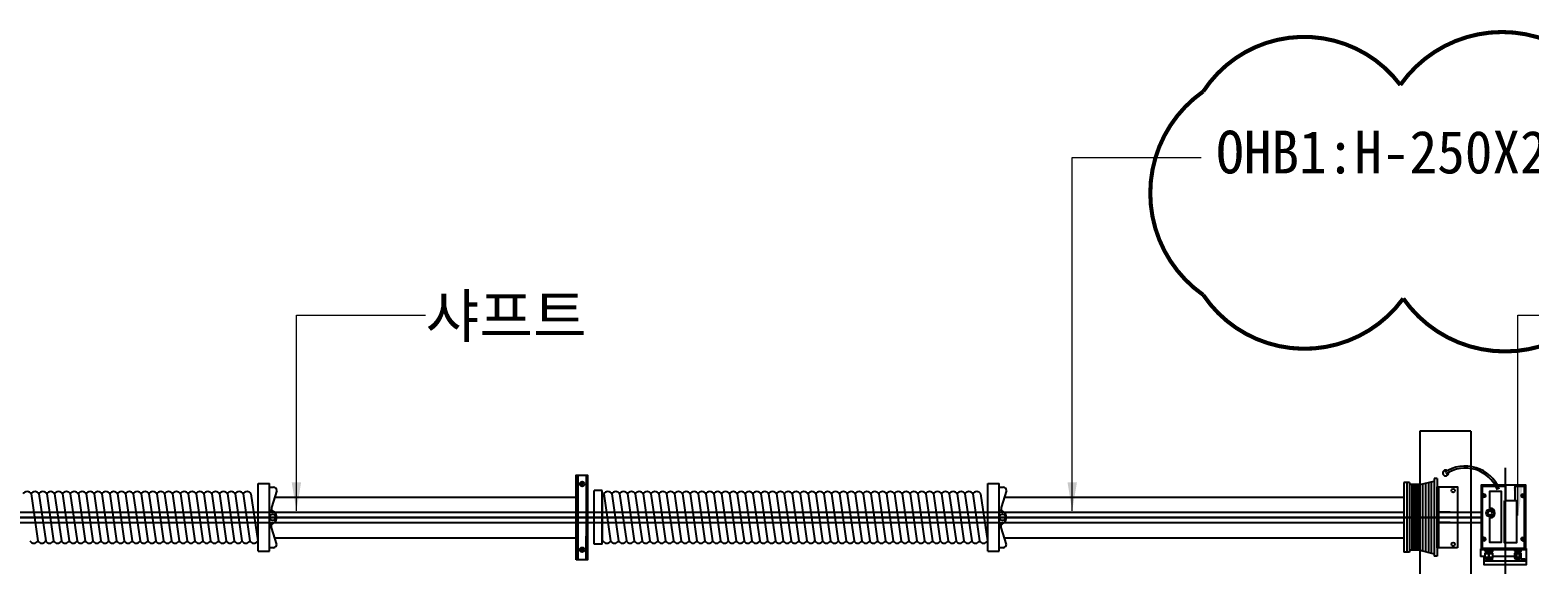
# Model space of a CAD drawing. Header units: millimetres. Extents: x 204328 to 274136, y -196910 to -178068.
# Drawn here: x 256321 to 260003, y -181781 to -180469 of the extents above; entities that cross this region are included whole.
import ezdxf

# ---------------------------------------------------------------- set-up
doc = ezdxf.new("R2010")
doc.units = ezdxf.units.MM
doc.layers.add('A-MKXS-TEXT1', color=3, linetype='Continuous', lineweight=25)
for name, color, linetype in [('FIN', 8, 'Continuous'), ('LC-003-002-----0', 1, 'Continuous'), ('OHD Frame', 2, 'Continuous'), ('브라켓', 8, 'Continuous')]:
    doc.layers.add(name, color=color, linetype=linetype)
doc.layers.add('REV-202205', color=20, linetype='Continuous', lineweight=25, plot=False)
doc.styles.add('돋움체', font='')
doc.styles.get('돋움체').set_extended_font_data('DotumChe')
doc.dimstyles.new('ISO-25', dxfattribs={"dimtxt": 2.5, "dimasz": 2.5, "dimexe": 1.25, "dimexo": 0.625, "dimtad": 1, "dimdsep": 46, "dimtxsty": 'Standard', "dimcen": 2.5, "dimadec": 0, "dimazin": 0, "dimtfac": 1, "dimtmove": 0, "dimatfit": 3, "dimfxl": 1, "dimarcsym": 0})

msp = doc.modelspace()

# ---------------------------------------------------------------- linework, layer by layer
at = {"color": 1, "linetype": 'Continuous'}
for p, q in [((259770.5, -181570.9, 0), (259770.5, -181761.6, 0)), ((259777.5, -181570.9, 0), (259777.5, -181761.6, 0)), ((259696.1, -181580.7, 0), (259696.1, -181751.8, 0)), ((259703.1, -181580.7, 0), (259703.1, -181751.8, 0)), ((259710.1, -181580.7, 0), (259710.1, -181751.8, 0)), ((259735, -181585.7, 0), (259770.5, -181576.9, 0)), ((259735, -181585.7, 0), (259735, -181746.7, 0)), ((259735, -181746.7, 0), (259770.5, -181755.6, 0))]:
    msp.add_line(p, q, dxfattribs=at)
at = {"color": 1}
for p, q in [((259777.5, -181570.9, 0), (259770.5, -181570.9, 0)), ((259944.7, -181544.5, 0), (259944.7, -182027.4, 0)), ((259710.1, -181580.7, 0), (259696.1, -181580.7, 0)), ((259735, -181585.7, 0), (259710.1, -181585.7, 0)), ((256921.9, -181616.4, 0), (257663, -181616.4, 0)), ((258714.6, -181616.4, 0), (259696.1, -181616.4, 0)), ((256921.9, -181716.4, 0), (257662.9, -181716.4, 0)), ((258714.6, -181716.4, 0), (259696.1, -181716.4, 0)), ((259710.1, -181751.8, 0), (259696.1, -181751.8, 0)), ((259735, -181746.7, 0), (259710.1, -181746.7, 0)), ((259777.5, -181761.6, 0), (259770.5, -181761.6, 0))]:
    msp.add_line(p, q, dxfattribs=at)
at = {"color": 3}
for p, q in [((256323.8, -181608.7, 0), (256340.3, -181723.7, 0)), ((256343, -181608.7, 0), (256359.6, -181723.7, 0)), ((256362.3, -181608.7, 0), (256378.8, -181723.7, 0)), ((256381.6, -181608.7, 0), (256398.1, -181723.7, 0)), ((256400.8, -181608.7, 0), (256417.4, -181723.7, 0)), ((256420.1, -181608.7, 0), (256436.7, -181723.7, 0)), ((256439.9, -181608.7, 0), (256456.4, -181723.7, 0)), ((256459.2, -181608.7, 0), (256475.7, -181723.7, 0)), ((256478.4, -181608.7, 0), (256495, -181723.7, 0)), ((256497.7, -181608.7, 0), (256514.3, -181723.7, 0)), ((256517, -181608.7, 0), (256533.5, -181723.7, 0)), ((256536.2, -181608.7, 0), (256552.8, -181723.7, 0)), ((256555.5, -181608.7, 0), (256572.1, -181723.7, 0)), ((256574.8, -181608.7, 0), (256591.3, -181723.7, 0)), ((256594, -181608.7, 0), (256610.6, -181723.7, 0)), ((256613.3, -181608.7, 0), (256629.9, -181723.7, 0)), ((256632.6, -181608.7, 0), (256649.1, -181723.7, 0)), ((256651.8, -181608.7, 0), (256668.4, -181723.7, 0)), ((256671.1, -181608.7, 0), (256687.7, -181723.7, 0)), ((256690.4, -181608.7, 0), (256706.9, -181723.7, 0)), ((256709.7, -181608.7, 0), (256726.2, -181723.7, 0)), ((256728.9, -181608.7, 0), (256745.5, -181723.7, 0)), ((256748.2, -181608.7, 0), (256764.7, -181723.7, 0)), ((256767.5, -181608.7, 0), (256784, -181723.7, 0)), ((256786.7, -181608.7, 0), (256803.3, -181723.7, 0)), ((256806, -181608.7, 0), (256822.6, -181723.7, 0)), ((256825.3, -181608.7, 0), (256841.8, -181723.7, 0)), ((256844.5, -181608.7, 0), (256861.1, -181723.7, 0)), ((256863.8, -181608.7, 0), (256880.4, -181723.7, 0)), ((256881.5, -181749.2, 0), (256881.5, -181583.3, 0)), ((256881.5, -181583.3, 0), (256909.4, -181583.3, 0)), ((256909.4, -181749.2, 0), (256909.4, -181583.3, 0)), ((256909.4, -181591.9, 0), (256919.2, -181591.9, 0)), ((256927.2, -181599.8, 0), (256914.3, -181641.7, 0)), ((257707.1, -181732.3, 0), (257707.1, -181600.2, 0)), ((257726.6, -181600.2, 0), (257707.1, -181600.2, 0)), ((257726.6, -181732.3, 0), (257726.6, -181600.2, 0)), ((257726.6, -181608.7, 0), (257726.6, -181723.7, 0)), ((257730.9, -181608.7, 0), (257747.4, -181723.7, 0)), ((257750.1, -181608.7, 0), (257766.7, -181723.7, 0)), ((257769.4, -181608.7, 0), (257786, -181723.7, 0)), ((257788.7, -181608.7, 0), (257805.2, -181723.7, 0)), ((257807.9, -181608.7, 0), (257824.5, -181723.7, 0)), ((257807.9, -181608.7, 0), (257824.5, -181723.7, 0)), ((257827.2, -181608.7, 0), (257843.8, -181723.7, 0)), ((257846.5, -181608.7, 0), (257863, -181723.7, 0)), ((257865.7, -181608.7, 0), (257882.3, -181723.7, 0)), ((257885, -181608.7, 0), (257901.6, -181723.7, 0)), ((257904.3, -181608.7, 0), (257920.8, -181723.7, 0)), ((257923.6, -181608.7, 0), (257940.1, -181723.7, 0)), ((257942.8, -181608.7, 0), (257959.4, -181723.7, 0)), ((257962.1, -181608.7, 0), (257978.6, -181723.7, 0)), ((257981.4, -181608.7, 0), (257997.9, -181723.7, 0)), ((258000.6, -181608.7, 0), (258017.2, -181723.7, 0)), ((258019.9, -181608.7, 0), (258036.4, -181723.7, 0)), ((258039.2, -181608.7, 0), (258055.7, -181723.7, 0)), ((258058.4, -181608.7, 0), (258075, -181723.7, 0)), ((258077.7, -181608.7, 0), (258094.3, -181723.7, 0)), ((258097, -181608.7, 0), (258113.5, -181723.7, 0)), ((258116.2, -181608.7, 0), (258132.8, -181723.7, 0)), ((258135.5, -181608.7, 0), (258152.1, -181723.7, 0)), ((258154.8, -181608.7, 0), (258171.3, -181723.7, 0)), ((258174, -181608.7, 0), (258190.6, -181723.7, 0)), ((258193.3, -181608.7, 0), (258209.9, -181723.7, 0)), ((258212.6, -181608.7, 0), (258229.1, -181723.7, 0)), ((258232.4, -181608.7, 0), (258248.9, -181723.7, 0)), ((258251.6, -181608.7, 0), (258268.2, -181723.7, 0)), ((258270.9, -181608.7, 0), (258287.5, -181723.7, 0)), ((258290.2, -181608.7, 0), (258306.7, -181723.7, 0)), ((258309.4, -181608.7, 0), (258326, -181723.7, 0)), ((258328.7, -181608.7, 0), (258345.3, -181723.7, 0)), ((258348, -181608.7, 0), (258364.5, -181723.7, 0)), ((258367.3, -181608.7, 0), (258383.8, -181723.7, 0)), ((258386.5, -181608.7, 0), (258403.1, -181723.7, 0)), ((258405.8, -181608.7, 0), (258422.3, -181723.7, 0)), ((258425.1, -181608.7, 0), (258441.6, -181723.7, 0)), ((258444.3, -181608.7, 0), (258460.9, -181723.7, 0)), ((258463.6, -181608.7, 0), (258480.2, -181723.7, 0)), ((258482.9, -181608.7, 0), (258499.4, -181723.7, 0)), ((258502.1, -181608.7, 0), (258518.7, -181723.7, 0)), ((258521.4, -181608.7, 0), (258538, -181723.7, 0)), ((258540.7, -181608.7, 0), (258557.2, -181723.7, 0)), ((258559.9, -181608.7, 0), (258576.5, -181723.7, 0)), ((258579.2, -181608.7, 0), (258595.8, -181723.7, 0)), ((258598.5, -181608.7, 0), (258615, -181723.7, 0)), ((258617.8, -181608.7, 0), (258634.3, -181723.7, 0)), ((258637, -181608.7, 0), (258653.6, -181723.7, 0)), ((258656.3, -181608.7, 0), (258672.8, -181723.7, 0)), ((258673.9, -181749.2, 0), (258673.9, -181583.3, 0)), ((258673.9, -181583.3, 0), (258701.9, -181583.3, 0)), ((258701.9, -181749.2, 0), (258701.9, -181583.3, 0)), ((258701.9, -181591.9, 0), (258711.7, -181591.9, 0)), ((258719.7, -181599.8, 0), (258706.8, -181641.7, 0)), ((256914.3, -181641.7, 0), (256914.3, -181649.2, 0)), ((258706.8, -181641.7, 0), (258706.8, -181649.2, 0)), ((256914.3, -181690.8, 0), (256914.3, -181683.3, 0)), ((258706.8, -181690.8, 0), (258706.8, -181683.3, 0)), ((256927.2, -181732.6, 0), (256914.3, -181690.8, 0)), ((258719.7, -181732.6, 0), (258706.8, -181690.8, 0)), ((256881.5, -181749.2, 0), (256909.4, -181749.2, 0)), ((256909.4, -181740.6, 0), (256919.2, -181740.6, 0)), ((257726.6, -181732.3, 0), (257707.1, -181732.3, 0)), ((258673.9, -181749.2, 0), (258701.9, -181749.2, 0)), ((258701.9, -181740.6, 0), (258711.7, -181740.6, 0))]:
    msp.add_line(p, q, dxfattribs=at)
at = {"color": 8, "linetype": 'Continuous'}
for p, q in [((259715.7, -181585.7, 0), (259715.7, -181746.7, 0)), ((259720.6, -181585.7, 0), (259720.6, -181746.7, 0)), ((259725.5, -181585.7, 0), (259725.5, -181746.7, 0)), ((259730.4, -181585.7, 0), (259730.4, -181746.7, 0)), ((259742, -181584, 0), (259742, -181748.5, 0)), ((259749, -181582.3, 0), (259749, -181750.2, 0)), ((259756, -181580.5, 0), (259756, -181752, 0)), ((259763, -181578.8, 0), (259763, -181753.7, 0))]:
    msp.add_line(p, q, dxfattribs=at)
at = {"color": 0}
for p, q in [((259781.5, -181741.2, 0), (259781.5, -181591.2, 0)), ((259892.4, -181608.9, 0), (259888.4, -181608.9, 0)), ((259946, -181625.6, 0), (259946, -181587.2, 0)), ((259969.5, -181625.6, 0), (259969.5, -181587.2, 0)), ((259988.4, -181608.9, 0), (259992.4, -181608.9, 0)), ((259892.4, -181616.9, 0), (259888.4, -181616.9, 0)), ((259942.1, -181626.4, 0), (259943.2, -181625.6, 0)), ((259973.4, -181626.4, 0), (259972.3, -181625.6, 0)), ((259988.4, -181616.9, 0), (259992.4, -181616.9, 0)), ((259892.4, -181715.6, 0), (259888.4, -181715.6, 0)), ((259988.4, -181715.6, 0), (259992.4, -181715.6, 0)), ((259885.4, -181743.3, 0), (259884.4, -181743.3, 0)), ((259884.4, -181743.3, 0), (259884.4, -181762.3, 0)), ((259892.4, -181723.6, 0), (259888.4, -181723.6, 0)), ((259992.4, -181745.2, 0), (259888.4, -181745.2, 0)), ((259898.6, -181749.2, 0), (259898.6, -181745.2, 0)), ((259899.1, -181749.2, 0), (259899.1, -181745.2, 0)), ((259910.1, -181749.2, 0), (259910.1, -181745.2, 0)), ((259910.6, -181749.2, 0), (259910.6, -181745.2, 0)), ((259972, -181749.2, 0), (259972, -181745.2, 0)), ((259972.5, -181749.2, 0), (259972.5, -181745.2, 0)), ((259979.5, -181749.2, 0), (259979.5, -181745.2, 0)), ((259980, -181749.2, 0), (259980, -181745.2, 0)), ((259988.4, -181723.6, 0), (259992.4, -181723.6, 0)), ((259995.4, -181742.8, 0), (259996.4, -181742.8, 0)), ((259996.4, -181742.8, 0), (259996.4, -181783.1, 0)), ((259894.6, -181762.3, 0), (259884.4, -181762.3, 0)), ((259893, -181772.9, 0), (259893, -181762.3, 0)), ((259913.4, -181772.9, 0), (259913.4, -181767.6, 0)), ((259968, -181762.3, 0), (259914.6, -181762.3, 0)), ((259976, -181768.2, 0), (259976, -181772.9, 0)), ((259985.8, -181769.3, 0), (259985.8, -181771.9, 0)), ((259985.8, -181771.9, 0), (259992.8, -181771.9, 0)), ((259986.3, -181768.8, 0), (259986.8, -181768.8, 0)), ((259987.3, -181771.9, 0), (259987.3, -181769.3, 0)), ((259987.8, -181768.8, 0), (259988.8, -181768.8, 0)), ((259989.3, -181771.9, 0), (259989.3, -181769.3, 0)), ((259989.8, -181768.8, 0), (259990.8, -181768.8, 0)), ((259991.3, -181771.9, 0), (259991.3, -181769.3, 0)), ((259991.8, -181768.8, 0), (259992.3, -181768.8, 0)), ((259992.8, -181771.9, 0), (259992.8, -181769.3, 0))]:
    msp.add_line(p, q, dxfattribs=at)
at = {"color": 8}
for p, q in [((250446.5, -181666.2, 0), (259885.4, -181666.2, 0)), ((259885.4, -181666.2, 0), (250465.8, -181666.2, 0))]:
    msp.add_line(p, q, dxfattribs=at)
at = {"color": 2}
for p, q in [((255218.8, -181653.7, 0), (259696.1, -181653.7, 0)), ((255218.8, -181678.7, 0), (259696.1, -181678.7, 0)), ((259777.5, -181653.7, 0), (259885.4, -181653.7, 0)), ((259809.7, -181653.7, 0), (259777.5, -181653.7, 0)), ((259777.5, -181678.7, 0), (259885.4, -181678.7, 0)), ((259809.7, -181678.7, 0), (259777.5, -181678.7, 0))]:
    msp.add_line(p, q, dxfattribs=at)
at = {"color": 0, "elevation": 0}
for points in [[(259827.5, -181741.2), (259777.5, -181741.2), (259777.5, -181591.2), (259827.5, -181591.2)], [(259885.4, -181745.2), (259995.4, -181745.2), (259995.4, -181587.2), (259885.4, -181587.2)], [(259894.6, -181749.2), (259914.6, -181749.2), (259914.6, -181745.2), (259894.6, -181745.2)], [(259894.6, -181765.2), (259914.6, -181765.2), (259914.6, -181755.2), (259894.6, -181755.2)], [(259896.6, -181755.2), (259912.6, -181755.2), (259912.6, -181749.2), (259896.6, -181749.2)], [(259968, -181749.2), (259984, -181749.2), (259984, -181745.2), (259968, -181745.2)], [(259968, -181765.2), (259984, -181765.2), (259984, -181755.2), (259968, -181755.2)], [(259970, -181755.2), (259982, -181755.2), (259982, -181749.2), (259970, -181749.2)], [(259893, -181772.9), (259996.4, -181772.9), (259996.4, -181783.1), (259893, -181783.1)], [(259984.8, -181772.9), (259993.8, -181772.9), (259993.8, -181771.9), (259984.8, -181771.9)]]:
    msp.add_lwpolyline(points, close=True, dxfattribs=at)
for points in [[(259888.4, -181616.9), (259888.4, -181742.2), (259992.4, -181742.2), (259992.4, -181590.2), (259969.5, -181590.2)], [(259946, -181590.2), (259888.4, -181590.2), (259888.4, -181608.9)], [(259907.3, -181643.4), (259907.3, -181601.8), (259934.6, -181601.8), (259934.6, -181728.2), (259907.3, -181728.2), (259907.3, -181667.5)], [(259942.1, -181626.4), (259942.1, -181728.2), (259973.4, -181728.2), (259973.4, -181626.4)], [(259972.3, -181625.6), (259943.2, -181625.6)], [(259904.4, -181763.3), (259904.4, -181755.2), (259894.9, -181755.2), (259894.9, -181763.3)], [(259914.4, -181763.3), (259914.4, -181755.2), (259904.9, -181755.2), (259904.9, -181763.3)], [(259971.8, -181763.3), (259971.8, -181755.2), (259968, -181755.2)], [(259979.8, -181763.3), (259979.8, -181755.2), (259972.3, -181755.2), (259972.3, -181763.3)], [(259984, -181755.2), (259980.3, -181755.2), (259980.3, -181763.3)], [(259914.6, -181765.2), (259894.6, -181765.2)], [(259896.9, -181764.7), (259902.4, -181764.7)], [(259897.6, -181768.2), (259911.6, -181768.2)], [(259906.9, -181764.7), (259912.4, -181764.7)], [(259968, -181764.7), (259969.7, -181764.7)], [(259984, -181765.2), (259968, -181765.2)], [(259971, -181768.2), (259981, -181768.2)], [(259974.3, -181764.7), (259977.7, -181764.7)], [(259982.3, -181764.7), (259984, -181764.7)]]:
    msp.add_lwpolyline(points, dxfattribs=at)
at = {"color": 0}
for centre, radius in [((259817, -181600.2, 0), 4.5), ((259907.3, -181655.5, 0), 9.49), ((259907.3, -181655.5, 0), 5.11), ((259817, -181732.2, 0), 4.5)]:
    msp.add_circle(centre, radius, dxfattribs=at)
at = {"color": 3}
for centre in [(256917.3, -181666.2, 0), (258709.8, -181666.2, 0)]:
    msp.add_circle(centre, 7.81, dxfattribs=at)
for centre, radius, start, end in [((256314.1, -181613.5, 0), 10.8, 26.4971, 153.5029), ((256333.4, -181613.5, 0), 10.8, 26.4971, 153.5029), ((256352.7, -181613.5, 0), 10.8, 26.4971, 153.5029), ((256371.9, -181613.5, 0), 10.8, 26.4971, 153.5029), ((256391.2, -181613.5, 0), 10.8, 26.4971, 153.5029), ((256410.5, -181613.5, 0), 10.8, 26.4971, 153.5029), ((256429.7, -181613.5, 0), 10.8, 26.4971, 153.5029), ((256449.5, -181613.5, 0), 10.8, 26.4971, 153.5029), ((256468.8, -181613.5, 0), 10.8, 26.4971, 153.5029), ((256488.1, -181613.5, 0), 10.8, 26.4971, 153.5029), ((256507.3, -181613.5, 0), 10.8, 26.4971, 153.5029), ((256526.6, -181613.5, 0), 10.8, 26.4971, 153.5029), ((256545.9, -181613.5, 0), 10.8, 26.4971, 153.5029), ((256565.1, -181613.5, 0), 10.8, 26.4971, 153.5029), ((256584.4, -181613.5, 0), 10.8, 26.4971, 153.5029), ((256603.7, -181613.5, 0), 10.8, 26.4971, 153.5029), ((256622.9, -181613.5, 0), 10.8, 26.4971, 153.5029), ((256642.2, -181613.5, 0), 10.8, 26.4971, 153.5029), ((256661.5, -181613.5, 0), 10.8, 26.4971, 153.5029), ((256680.8, -181613.5, 0), 10.8, 26.4971, 153.5029), ((256700, -181613.5, 0), 10.8, 26.4971, 153.5029), ((256719.3, -181613.5, 0), 10.8, 26.4971, 153.5029), ((256738.6, -181613.5, 0), 10.8, 26.4971, 153.5029), ((256757.8, -181613.5, 0), 10.8, 26.4971, 153.5029), ((256777.1, -181613.5, 0), 10.8, 26.4971, 153.5029), ((256796.4, -181613.5, 0), 10.8, 26.4971, 153.5029), ((256815.6, -181613.5, 0), 10.8, 26.4971, 153.5029), ((256834.9, -181613.5, 0), 10.8, 26.4971, 153.5029), ((256854.2, -181613.5, 0), 10.8, 26.4971, 153.5029), ((256918.3, -181600.7, 0), 8.9, 5.6375, 84.2418), ((257740.5, -181613.5, 0), 10.8, 26.4971, 153.5029), ((257759.8, -181613.5, 0), 10.8, 26.4971, 153.5029), ((257779, -181613.5, 0), 10.8, 26.4971, 153.5029), ((257798.3, -181613.5, 0), 10.8, 26.4971, 153.5029), ((257817.6, -181613.5, 0), 10.8, 26.4971, 153.5029), ((257836.8, -181613.5, 0), 10.8, 26.4971, 153.5029), ((257856.1, -181613.5, 0), 10.8, 26.4971, 153.5029), ((257875.4, -181613.5, 0), 10.8, 26.4971, 153.5029), ((257894.6, -181613.5, 0), 10.8, 26.4971, 153.5029), ((257913.9, -181613.5, 0), 10.8, 26.4971, 153.5029), ((257933.2, -181613.5, 0), 10.8, 26.4971, 153.5029), ((257952.5, -181613.5, 0), 10.8, 26.4971, 153.5029), ((257971.7, -181613.5, 0), 10.8, 26.4971, 153.5029), ((257991, -181613.5, 0), 10.8, 26.4971, 153.5029), ((258010.3, -181613.5, 0), 10.8, 26.4971, 153.5029), ((258029.5, -181613.5, 0), 10.8, 26.4971, 153.5029), ((258048.8, -181613.5, 0), 10.8, 26.4971, 153.5029), ((258068.1, -181613.5, 0), 10.8, 26.4971, 153.5029), ((258087.3, -181613.5, 0), 10.8, 26.4971, 153.5029), ((258106.6, -181613.5, 0), 10.8, 26.4971, 153.5029), ((258125.9, -181613.5, 0), 10.8, 26.4971, 153.5029), ((258145.1, -181613.5, 0), 10.8, 26.4971, 153.5029), ((258164.4, -181613.5, 0), 10.8, 26.4971, 153.5029), ((258183.7, -181613.5, 0), 10.8, 26.4971, 153.5029), ((258202.9, -181613.5, 0), 10.8, 26.4971, 153.5029), ((258222.2, -181613.5, 0), 10.8, 26.4971, 153.5029), ((258242, -181613.5, 0), 10.8, 26.4971, 153.5029), ((258261.3, -181613.5, 0), 10.8, 26.4971, 153.5029), ((258280.5, -181613.5, 0), 10.8, 26.4971, 153.5029), ((258299.8, -181613.5, 0), 10.8, 26.4971, 153.5029), ((258319.1, -181613.5, 0), 10.8, 26.4971, 153.5029), ((258338.4, -181613.5, 0), 10.8, 26.4971, 153.5029), ((258357.6, -181613.5, 0), 10.8, 26.4971, 153.5029), ((258376.9, -181613.5, 0), 10.8, 26.4971, 153.5029), ((258396.2, -181613.5, 0), 10.8, 26.4971, 153.5029), ((258415.4, -181613.5, 0), 10.8, 26.4971, 153.5029), ((258434.7, -181613.5, 0), 10.8, 26.4971, 153.5029), ((258454, -181613.5, 0), 10.8, 26.4971, 153.5029), ((258473.2, -181613.5, 0), 10.8, 26.4971, 153.5029), ((258492.5, -181613.5, 0), 10.8, 26.4971, 153.5029), ((258511.8, -181613.5, 0), 10.8, 26.4971, 153.5029), ((258531, -181613.5, 0), 10.8, 26.4971, 153.5029), ((258550.3, -181613.5, 0), 10.8, 26.4971, 153.5029), ((258569.6, -181613.5, 0), 10.8, 26.4971, 153.5029), ((258588.8, -181613.5, 0), 10.8, 26.4971, 153.5029), ((258608.1, -181613.5, 0), 10.8, 26.4971, 153.5029), ((258627.4, -181613.5, 0), 10.8, 26.4971, 153.5029), ((258646.7, -181613.5, 0), 10.8, 26.4971, 153.5029), ((258710.8, -181600.7, 0), 8.9, 5.6375, 84.2418), ((256909.4, -181666.2, 0), 17.7, 270, 90), ((258701.9, -181666.2, 0), 17.7, 270, 90), ((256330.7, -181718.9, 0), 10.8, 206.4971, 333.5029), ((256349.9, -181718.9, 0), 10.8, 206.4971, 333.5029), ((256369.2, -181718.9, 0), 10.8, 206.4971, 333.5029), ((256388.5, -181718.9, 0), 10.8, 206.4971, 333.5029), ((256407.8, -181718.9, 0), 10.8, 206.4971, 333.5029), ((256427, -181718.9, 0), 10.8, 206.4971, 333.5029), ((256446.3, -181718.9, 0), 10.8, 206.4971, 333.5029), ((256466.1, -181718.9, 0), 10.8, 206.4971, 333.5029), ((256485.3, -181718.9, 0), 10.8, 206.4971, 333.5029), ((256504.6, -181718.9, 0), 10.8, 206.4971, 333.5029), ((256523.9, -181718.9, 0), 10.8, 206.4971, 333.5029), ((256543.2, -181718.9, 0), 10.8, 206.4971, 333.5029), ((256562.4, -181718.9, 0), 10.8, 206.4971, 333.5029), ((256581.7, -181718.9, 0), 10.8, 206.4971, 333.5029), ((256601, -181718.9, 0), 10.8, 206.4971, 333.5029), ((256620.2, -181718.9, 0), 10.8, 206.4971, 333.5029), ((256639.5, -181718.9, 0), 10.8, 206.4971, 333.5029), ((256658.8, -181718.9, 0), 10.8, 206.4971, 333.5029), ((256678, -181718.9, 0), 10.8, 206.4971, 333.5029), ((256697.3, -181718.9, 0), 10.8, 206.4971, 333.5029), ((256716.6, -181718.9, 0), 10.8, 206.4971, 333.5029), ((256735.8, -181718.9, 0), 10.8, 206.4971, 333.5029), ((256755.1, -181718.9, 0), 10.8, 206.4971, 333.5029), ((256774.4, -181718.9, 0), 10.8, 206.4971, 333.5029), ((256793.6, -181718.9, 0), 10.8, 206.4971, 333.5029), ((256812.9, -181718.9, 0), 10.8, 206.4971, 333.5029), ((256832.2, -181718.9, 0), 10.8, 206.4971, 333.5029), ((256851.5, -181718.9, 0), 10.8, 206.4971, 333.5029), ((256870.7, -181718.9, 0), 10.8, 206.4971, 333.5029), ((256918.3, -181731.8, 0), 8.9, 275.7582, 354.3625), ((257737.8, -181718.9, 0), 10.8, 206.4971, 333.5029), ((257757, -181718.9, 0), 10.8, 206.4971, 333.5029), ((257776.3, -181718.9, 0), 10.8, 206.4971, 333.5029), ((257795.6, -181718.9, 0), 10.8, 206.4971, 333.5029), ((257814.9, -181718.9, 0), 10.8, 206.4971, 333.5029), ((257834.1, -181718.9, 0), 10.8, 206.4971, 333.5029), ((257853.4, -181718.9, 0), 10.8, 206.4971, 333.5029), ((257872.7, -181718.9, 0), 10.8, 206.4971, 333.5029), ((257891.9, -181718.9, 0), 10.8, 206.4971, 333.5029), ((257911.2, -181718.9, 0), 10.8, 206.4971, 333.5029), ((257930.5, -181718.9, 0), 10.8, 206.4971, 333.5029), ((257949.7, -181718.9, 0), 10.8, 206.4971, 333.5029), ((257969, -181718.9, 0), 10.8, 206.4971, 333.5029), ((257988.3, -181718.9, 0), 10.8, 206.4971, 333.5029), ((258007.5, -181718.9, 0), 10.8, 206.4971, 333.5029), ((258026.8, -181718.9, 0), 10.8, 206.4971, 333.5029), ((258046.1, -181718.9, 0), 10.8, 206.4971, 333.5029), ((258065.4, -181718.9, 0), 10.8, 206.4971, 333.5029), ((258084.6, -181718.9, 0), 10.8, 206.4971, 333.5029), ((258103.9, -181718.9, 0), 10.8, 206.4971, 333.5029), ((258123.2, -181718.9, 0), 10.8, 206.4971, 333.5029), ((258142.4, -181718.9, 0), 10.8, 206.4971, 333.5029), ((258161.7, -181718.9, 0), 10.8, 206.4971, 333.5029), ((258181, -181718.9, 0), 10.8, 206.4971, 333.5029), ((258200.2, -181718.9, 0), 10.8, 206.4971, 333.5029), ((258219.5, -181718.9, 0), 10.8, 206.4971, 333.5029), ((258238.8, -181718.9, 0), 10.8, 206.4971, 333.5029), ((258258.6, -181718.9, 0), 10.8, 206.4971, 333.5029), ((258277.8, -181718.9, 0), 10.8, 206.4971, 333.5029), ((258297.1, -181718.9, 0), 10.8, 206.4971, 333.5029), ((258316.4, -181718.9, 0), 10.8, 206.4971, 333.5029), ((258335.6, -181718.9, 0), 10.8, 206.4971, 333.5029), ((258354.9, -181718.9, 0), 10.8, 206.4971, 333.5029), ((258374.2, -181718.9, 0), 10.8, 206.4971, 333.5029), ((258393.4, -181718.9, 0), 10.8, 206.4971, 333.5029), ((258412.7, -181718.9, 0), 10.8, 206.4971, 333.5029), ((258432, -181718.9, 0), 10.8, 206.4971, 333.5029), ((258451.2, -181718.9, 0), 10.8, 206.4971, 333.5029), ((258470.5, -181718.9, 0), 10.8, 206.4971, 333.5029), ((258489.8, -181718.9, 0), 10.8, 206.4971, 333.5029), ((258509.1, -181718.9, 0), 10.8, 206.4971, 333.5029), ((258528.3, -181718.9, 0), 10.8, 206.4971, 333.5029), ((258547.6, -181718.9, 0), 10.8, 206.4971, 333.5029), ((258566.9, -181718.9, 0), 10.8, 206.4971, 333.5029), ((258586.1, -181718.9, 0), 10.8, 206.4971, 333.5029), ((258605.4, -181718.9, 0), 10.8, 206.4971, 333.5029), ((258624.7, -181718.9, 0), 10.8, 206.4971, 333.5029), ((258643.9, -181718.9, 0), 10.8, 206.4971, 333.5029), ((258663.2, -181718.9, 0), 10.8, 206.4971, 333.5029), ((258710.8, -181731.8, 0), 8.9, 275.7582, 354.3625)]:
    msp.add_arc(centre, radius, start, end, dxfattribs=at)
at = {"color": 0}
for centre, radius, start, end in [((259892.4, -181612.9, 0), 4, 270, 90), ((259988.4, -181612.9, 0), 4, 90, 270), ((259907.3, -181655.5, 0), 12.1, 270, 90), ((259892.4, -181719.6, 0), 4, 270, 90), ((259988.4, -181719.6, 0), 4, 90, 270), ((259897.6, -181765.2, 0), 3, 180, 270), ((259897.4, -181761.9, 0), 2.82, 209.4502, 261.2642), ((259901.9, -181761.9, 0), 2.82, 278.7358, 330.5498), ((259907.4, -181761.9, 0), 2.82, 209.4502, 261.2642), ((259911.6, -181765.2, 0), 3, 270, 0), ((259911.9, -181761.9, 0), 2.82, 278.7358, 330.5498), ((259971, -181765.2, 0), 3, 180, 270), ((259969.3, -181761.9, 0), 2.82, 278.7358, 330.5498), ((259974.7, -181761.9, 0), 2.82, 209.4502, 261.2642), ((259977.3, -181761.9, 0), 2.82, 278.7358, 330.5498), ((259982.7, -181761.9, 0), 2.82, 209.4502, 261.2642), ((259981, -181765.2, 0), 3, 270, 0), ((259986.3, -181769.3, 0), 0.5, 90, 180), ((259986.8, -181769.3, 0), 0.5, 0, 90), ((259987.8, -181769.3, 0), 0.5, 90, 180), ((259988.8, -181769.3, 0), 0.5, 0, 90), ((259989.8, -181769.3, 0), 0.5, 90, 180), ((259990.8, -181769.3, 0), 0.5, 0, 90), ((259991.8, -181769.3, 0), 0.5, 90, 180), ((259992.3, -181769.3, 0), 0.5, 0, 90)]:
    msp.add_arc(centre, radius, start, end, dxfattribs=at)
at = {"layer": 'FIN', "color": 0}
for centre, radius, start, end in [((259798.5, -181557.1, 0), 7.08, 51.1522, 9.7754), ((259846.7, -181630.1, 0), 89.9, 21.8493, 123.9656), ((259846.7, -181630.1, 0), 84.9, 21.8493, 123.9656)]:
    msp.add_arc(centre, radius, start, end, dxfattribs=at)
at = {"layer": 'LC-003-002-----0'}
for p, q in [((259890, -181612.4, 0), (259891.9, -181612.4, 0)), ((259890, -181613.4, 0), (259891.9, -181613.4, 0)), ((259891.9, -181612.4, 0), (259891.9, -181610.6, 0)), ((259891.9, -181615.3, 0), (259891.9, -181613.4, 0)), ((259892.8, -181612.4, 0), (259892.8, -181610.6, 0)), ((259892.8, -181612.4, 0), (259894.7, -181612.4, 0)), ((259892.8, -181615.3, 0), (259892.8, -181613.4, 0)), ((259892.8, -181613.4, 0), (259894.7, -181613.4, 0)), ((259987.9, -181612.4, 0), (259986, -181612.4, 0)), ((259987.9, -181613.4, 0), (259986, -181613.4, 0)), ((259987.9, -181612.4, 0), (259987.9, -181610.6, 0)), ((259987.9, -181615.3, 0), (259987.9, -181613.4, 0)), ((259988.8, -181612.4, 0), (259988.8, -181610.6, 0)), ((259990.7, -181612.4, 0), (259988.8, -181612.4, 0)), ((259988.8, -181615.3, 0), (259988.8, -181613.4, 0)), ((259990.7, -181613.4, 0), (259988.8, -181613.4, 0)), ((259890, -181719.1, 0), (259891.9, -181719.1, 0)), ((259890, -181720, 0), (259891.9, -181720, 0)), ((259891.9, -181717.2, 0), (259891.9, -181719.1, 0)), ((259891.9, -181720, 0), (259891.9, -181721.9, 0)), ((259892.8, -181717.2, 0), (259892.8, -181719.1, 0)), ((259892.8, -181719.1, 0), (259894.7, -181719.1, 0)), ((259892.8, -181720, 0), (259894.7, -181720, 0)), ((259892.8, -181720, 0), (259892.8, -181721.9, 0)), ((259987.9, -181719.1, 0), (259986, -181719.1, 0)), ((259987.9, -181720, 0), (259986, -181720, 0)), ((259987.9, -181717.2, 0), (259987.9, -181719.1, 0)), ((259987.9, -181720, 0), (259987.9, -181721.9, 0)), ((259988.8, -181717.2, 0), (259988.8, -181719.1, 0)), ((259990.7, -181719.1, 0), (259988.8, -181719.1, 0)), ((259990.7, -181720, 0), (259988.8, -181720, 0)), ((259988.8, -181720, 0), (259988.8, -181721.9, 0))]:
    msp.add_line(p, q, dxfattribs=at)
for centre in [(259892.4, -181612.9, 0), (259988.4, -181612.9, 0), (259892.4, -181719.6, 0), (259988.4, -181719.6, 0)]:
    msp.add_circle(centre, 4, dxfattribs=at)
for centre, start, end in [((259892.4, -181612.9, 0), 168.463, 191.537), ((259892.4, -181612.9, 0), 78.463, 101.537), ((259892.4, -181612.9, 0), 258.463, 281.537), ((259892.4, -181612.9, 0), 348.463, 11.537), ((259988.4, -181612.9, 0), 168.463, 191.537), ((259988.4, -181612.9, 0), 78.463, 101.537), ((259988.4, -181612.9, 0), 258.463, 281.537), ((259988.4, -181612.9, 0), 348.463, 11.537), ((259892.4, -181719.6, 0), 168.463, 191.537), ((259892.4, -181719.6, 0), 78.463, 101.537), ((259892.4, -181719.6, 0), 348.463, 11.537), ((259988.4, -181719.6, 0), 168.463, 191.537), ((259988.4, -181719.6, 0), 78.463, 101.537), ((259988.4, -181719.6, 0), 348.463, 11.537), ((259892.4, -181719.6, 0), 258.463, 281.537), ((259988.4, -181719.6, 0), 258.463, 281.537)]:
    msp.add_arc(centre, 2.4, start, end, dxfattribs=at)
at = {"layer": 'OHD Frame', "color": 1}
for p, q in [((259735.3, -181454, 0), (259735.3, -181585.6, 0)), ((259860.3, -181454, 0), (259735.3, -181454, 0)), ((259860.3, -181454, 0), (259860.3, -189504, 0)), ((259735.3, -181746.8, 0), (259735.3, -184329, 0))]:
    msp.add_line(p, q, dxfattribs=at)
at = {"layer": 'REV-202205', "const_width": 10}
msp.add_lwpolyline([(261194.4, -181128.4, -0.520567), (260694.4, -181128.4, -0.520567), (260194.4, -181128.4, -0.520567), (259694.4, -181128.4, -0.520567), (259203.1, -181119.7, -0.520567), (259203.1, -180619.7, -0.520567), (259687.2, -180603.8, -0.520567), (260187.2, -180603.8, -0.520567), (260687.2, -180603.8, -0.520567), (261187.2, -180603.8, -0.520567)], format="xyb", close=True, dxfattribs=at)
at = {"layer": '브라켓'}
for p, q in [((257667, -181562.3, 0), (257667, -181770.2, 0)), ((257687.4, -181562.3, 0), (257687.4, -181770.2, 0)), ((257687.4, -181562.3, 0), (257687.4, -181726.3, 0)), ((257682.9, -181584.2, 0), (257671.4, -181584.2, 0)), ((257677.2, -181590, 0), (257677.2, -181578.4, 0)), ((257687.4, -181770.2, 0), (257687.4, -181712.6, 0)), ((257682.9, -181745.6, 0), (257671.4, -181745.6, 0)), ((257677.2, -181739.9, 0), (257677.2, -181751.4, 0))]:
    msp.add_line(p, q, dxfattribs=at)
at = {"layer": '브라켓', "elevation": 0}
msp.add_lwpolyline([(257663, -181770.2), (257663, -181562.3), (257690.8, -181562.3), (257690.8, -181770.2)], close=True, dxfattribs=at)
at = {"layer": '브라켓'}
for centre in [(257677.2, -181584.2, 0), (257677.2, -181745.6, 0)]:
    msp.add_circle(centre, 5.76, dxfattribs=at)

# ---------------------------------------------------------------- texts
at = {"layer": 'A-MKXS-TEXT1', "color": 0, "style": '돋움체'}
msp.add_text('샤프트', height=105, dxfattribs=at).set_placement((257293, -181223.9, 0))
at = {"layer": 'A-MKXS-TEXT1', "color": 0, "insert": (259234.9, -180849.1, 0), "char_height": 105, "attachment_point": 7, "style": '돋움체'}
msp.add_mtext('OHB1:H-250X250X9X14(SS275)', dxfattribs=at)

# ---------------------------------------------------------------- leaders
for points in [[(258881.2, -181650.5, 0), (258881.2, -180782.2, 0), (259198.3, -180782.2, 0)], [(256975.5, -181650.5, 0), (256975.5, -181169.1, 0), (257292.5, -181169.1, 0)], [(259976, -181661.9, 0), (259976, -181169.1, 0), (260207.9, -181169.1, 0)]]:
    msp.add_leader(points, dimstyle='ISO-25', override={"dimasz": 70, "dimtad": 0, "dimclrd": 1, "dimlwd": 9})

doc.saveas('drawing.dxf')
